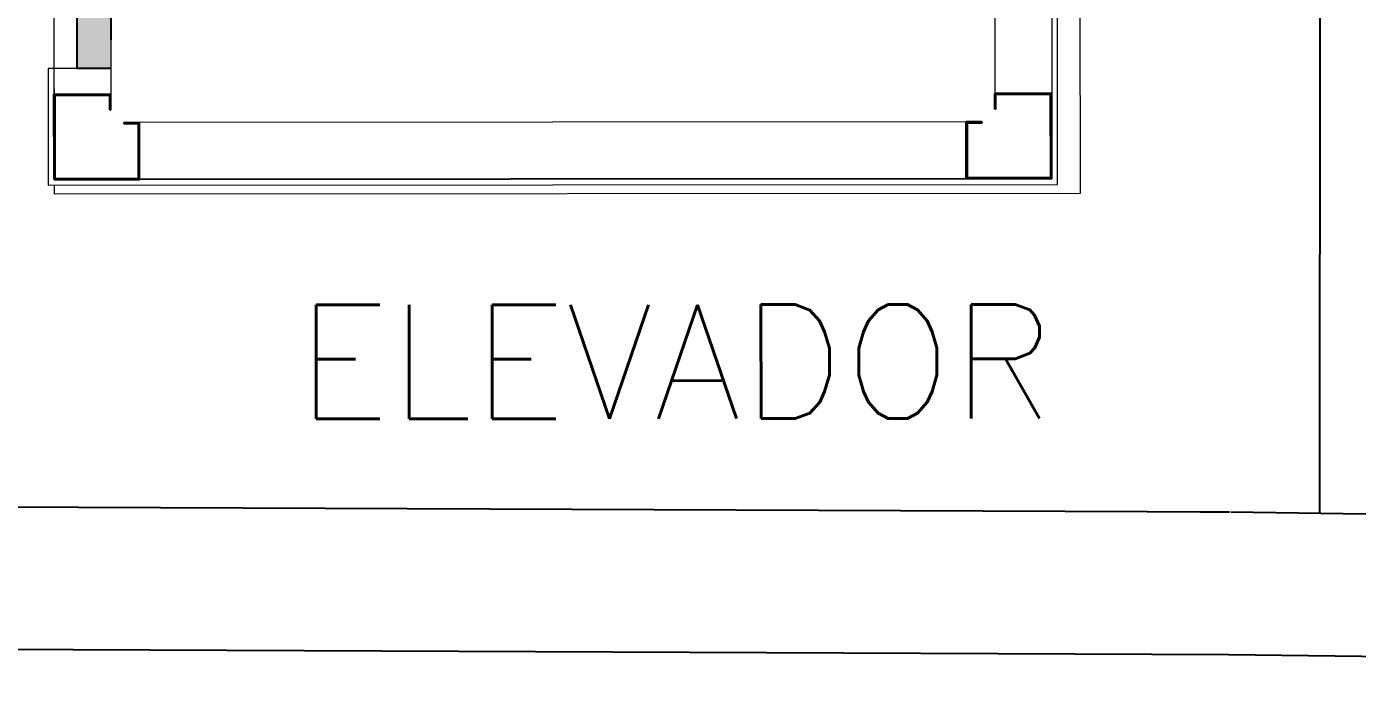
# Model space of a CAD drawing. Header units: millimetres. Extents: x 2958 to 3256, y 1036 to 1150.
# Drawn here: x 3113.823 to 3116.157, y 1124.147 to 1125.294 of the extents above; entities that cross this region are included whole.
import ezdxf

# ---------------------------------------------------------------- set-up
doc = ezdxf.new("R2010")
doc.units = ezdxf.units.MM
doc.linetypes.add('HIDDEN', pattern=[0.375, 0.25, -0.125])
for name, color, linetype, lineweight in [('2COTA', 1, 'Continuous', 9), ('2H', 1, 'HIDDEN', 15), ('AR-ESQ-VT1', 1, 'Continuous', 9)]:
    doc.layers.add(name, color=color, linetype=linetype, lineweight=lineweight)
for name, color, linetype in [('47', 1, 'Continuous'), ('AR-ELV', 2, 'Continuous'), ('AR-PIS', 1, 'Continuous'), ('BANC', 2, 'Continuous'), ('PAREDE', 1, 'Continuous'), ('PISO', 1, 'Continuous'), ('TEXTO', 2, 'Continuous'), ('TEXTO-ENDEREÇO', 2, 'Continuous')]:
    doc.layers.add(name, color=color, linetype=linetype)
doc.styles.add('UNB-100', font='simplex.shx', dxfattribs={"height": 0.2})

msp = doc.modelspace()

# ---------------------------------------------------------------- hatches: boundary and pattern name
at = {"layer": '2COTA', "linetype": 'Continuous'}
msp.add_hatch(color=256, dxfattribs=at).paths.add_polyline_path([(3113.9713, 1125.3406), (3113.9713, 1125.3234), (3113.9714, 1125.2203), (3113.9114, 1125.2203), (3113.9113, 1125.3405)])

# ---------------------------------------------------------------- linework, layer by layer
at = {"layer": '2COTA', "ltscale": 35}
msp.add_line((3113.9714, 1125.2203), (3113.9114, 1125.2203), dxfattribs=at)
at = {"layer": '2H', "lineweight": 9, "ltscale": 20}
for p, q in [((3115.6715, 1125.0016), (3115.6705, 1126.6516)), ((3113.8715, 1125.0155), (3113.8715, 1125.0005)), ((3113.8715, 1125.0005), (3115.6715, 1125.0016))]:
    msp.add_line(p, q, dxfattribs=at)
at = {"layer": '47', "ltscale": 0.5}
msp.add_line((3113.9113, 1125.3405), (3113.9114, 1125.2203), dxfattribs=at)
at = {"layer": '47', "ltscale": 35}
msp.add_line((3113.9714, 1125.2203), (3113.9114, 1125.2203), dxfattribs=at)
at = {"layer": '47', "lineweight": 25, "ltscale": 35}
for p, q in [((3113.8715, 1125.0255), (3113.8714, 1125.1755)), ((3113.8734, 1125.1735), (3113.9694, 1125.1736)), ((3113.8735, 1125.0275), (3113.8734, 1125.1735)), ((3113.9694, 1125.148), (3113.9694, 1125.1736)), ((3113.9714, 1125.148), (3113.9714, 1125.1756)), ((3115.5214, 1125.149), (3115.5214, 1125.1765)), ((3115.6194, 1125.1746), (3115.5234, 1125.1745)), ((3115.5234, 1125.149), (3115.5234, 1125.1745)), ((3115.6195, 1125.0286), (3115.6194, 1125.1746)), ((3115.6215, 1125.0266), (3115.6214, 1125.1766)), ((3113.9694, 1125.148), (3113.9714, 1125.148)), ((3115.5234, 1125.149), (3115.5214, 1125.149)), ((3113.9939, 1125.1256), (3113.9939, 1125.1236)), ((3113.9939, 1125.1256), (3114.0215, 1125.1256)), ((3113.9939, 1125.1236), (3114.0195, 1125.1236)), ((3114.0195, 1125.0276), (3114.0195, 1125.1236)), ((3114.0215, 1125.0256), (3114.0215, 1125.1256)), ((3115.4715, 1125.0265), (3115.4715, 1125.1265)), ((3115.499, 1125.1265), (3115.4715, 1125.1265)), ((3115.4735, 1125.0285), (3115.4735, 1125.1245)), ((3115.499, 1125.1245), (3115.4735, 1125.1245)), ((3115.499, 1125.1265), (3115.499, 1125.1245)), ((3113.8715, 1125.0255), (3114.0215, 1125.0256)), ((3113.8735, 1125.0275), (3114.0195, 1125.0276)), ((3115.6215, 1125.0266), (3115.4715, 1125.0265)), ((3115.6195, 1125.0286), (3115.4735, 1125.0285))]:
    msp.add_line(p, q, dxfattribs=at)
at = {"layer": 'AR-ELV', "lineweight": 13}
for p, q in [((3113.8705, 1126.6255), (3113.8715, 1125.0255)), ((3113.9706, 1126.4756), (3113.9714, 1125.1756)), ((3115.5206, 1126.4765), (3115.5214, 1125.1765)), ((3115.6206, 1126.4766), (3115.6214, 1125.1766)), ((3115.6206, 1126.4766), (3115.6215, 1125.0266)), ((3115.6206, 1126.4766), (3115.6214, 1125.2266)), ((3113.8713, 1125.3587), (3113.8714, 1125.1755)), ((3115.4715, 1125.1265), (3114.0215, 1125.1256)), ((3115.3735, 1125.0265), (3113.8715, 1125.0255))]:
    msp.add_line(p, q, dxfattribs=at)
at = {"layer": 'AR-ELV'}
msp.add_line((3115.4715, 1125.0265), (3113.8715, 1125.0255), dxfattribs=at)
at = {"layer": 'AR-ESQ-VT1'}
for p, q in [((3115.6315, 1125.0166), (3115.6305, 1126.6366)), ((3113.9114, 1125.2203), (3113.8614, 1125.2202)), ((3113.8614, 1125.2202), (3113.8615, 1125.0155)), ((3113.8615, 1125.0155), (3115.6315, 1125.0166))]:
    msp.add_line(p, q, dxfattribs=at)
at = {"layer": 'AR-PIS'}
msp.add_line((3116.0918, 1124.4419), (3116.0932, 1127.5126), dxfattribs=at)
at = {"layer": 'BANC'}
for p, q in [((3119.4534, 1124.3966), (3115.9353, 1124.4415)), ((3115.9321, 1124.1915), (3112.4137, 1124.2065)), ((3119.4502, 1124.1466), (3115.9321, 1124.1915))]:
    msp.add_line(p, q, dxfattribs=at)
at = {"layer": 'PAREDE', "ltscale": 0.5}
msp.add_line((3113.9708, 1126.2106), (3113.9714, 1125.2703), dxfattribs=at)
at = {"layer": 'PAREDE', "lineweight": 25, "ltscale": 35}
for p, q in [((3113.8714, 1125.1755), (3113.9714, 1125.1756)), ((3115.6214, 1125.1766), (3115.5214, 1125.1765))]:
    msp.add_line(p, q, dxfattribs=at)
at = {"layer": 'PISO'}
msp.add_line((3115.9331, 1124.4415), (3115.8815, 1124.4417), dxfattribs=at)
at = {"layer": 'TEXTO-ENDEREÇO'}
msp.add_line((3115.9331, 1124.4415), (3112.4148, 1124.4565), dxfattribs=at)

# ---------------------------------------------------------------- texts
at = {"layer": 'TEXTO', "style": 'UNB-100'}
msp.add_text('ELEVADOR', height=0.2, rotation=0.0358, dxfattribs=at).set_placement((3114.2972, 1124.6054))

doc.saveas('drawing.dxf')
